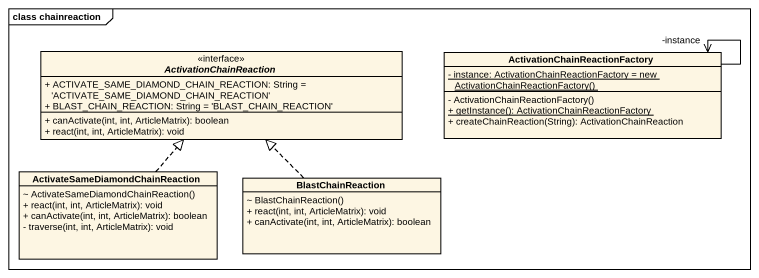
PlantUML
@startuml
mainframe class chainreaction
hide circle
hide empty members
skinparam classAttributeIconSize 0
interface ActivationChainReaction <<interface>> {
  + ACTIVATE_SAME_DIAMOND_CHAIN_REACTION: String = 'ACTIVATE_SAME_DIAMOND_CHAIN_REACTION'
  + BLAST_CHAIN_REACTION: String = 'BLAST_CHAIN_REACTION'
  + canActivate(int, int, ArticleMatrix): boolean
  + react(int, int, ArticleMatrix): void
}
class "ActivationChainReactionFactory" as ActivationChainReactionFacto {
  {static} {field} - instance: ActivationChainReactionFactory = new ActivationChainReactionFactory()
  - ActivationChainReactionFactory()
  {static} + getInstance(): ActivationChainReactionFactory
  + createChainReaction(String): ActivationChainReaction
}
class "ActivateSameDiamondChainReaction" as ActivateSameDiamondChainReac {
  ~ ActivateSameDiamondChainReaction()
  + react(int, int, ArticleMatrix): void
  + canActivate(int, int, ArticleMatrix): boolean
  - traverse(int, int, ArticleMatrix): void
}
class BlastChainReaction {
  ~ BlastChainReaction()
  + react(int, int, ArticleMatrix): void
  + canActivate(int, int, ArticleMatrix): boolean
}
ActivationChainReactionFacto --> "-instance" ActivationChainReactionFacto
ActivateSameDiamondChainReac .up.|> ActivationChainReaction
BlastChainReaction .up.|> ActivationChainReaction
@enduml
